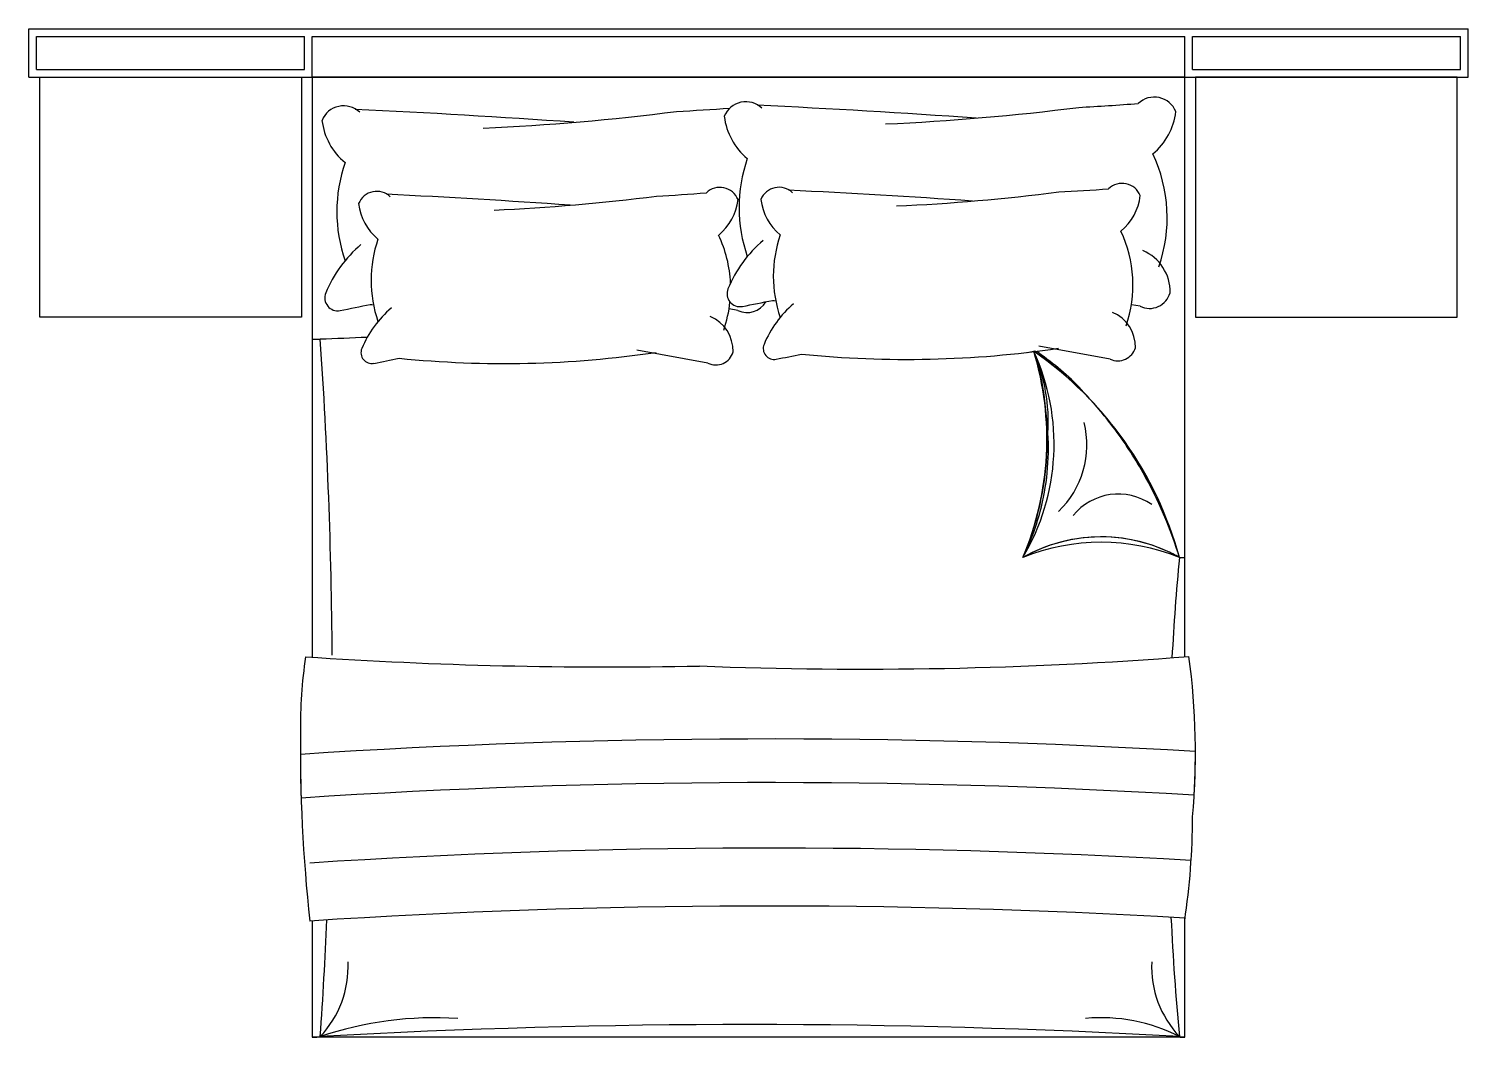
# Model space of a CAD drawing. Header units: inches. Extents: x 9589 to 12889, y 28529 to 30840.
import ezdxf

# ---------------------------------------------------------------- set-up
doc = ezdxf.new("R2010")
doc.units = ezdxf.units.IN
doc.header["$MEASUREMENT"] = 0
doc.layers.add('freecads.com', color=7, linetype='Continuous')

msp = doc.modelspace()

# ---------------------------------------------------------------- linework, layer by layer
at = {"layer": 'freecads.com'}
for p, q in [((9588.8, 30840.5), (12888.8, 30840.5)), ((9588.8, 30729.5), (9588.8, 30840.5)), ((9588.8, 30840.5), (12888.8, 30840.5)), ((9588.8, 30729.5), (9588.8, 30840.5)), ((9606.8, 30822.5), (10220.8, 30822.5)), ((9606.8, 30747.5), (9606.8, 30822.5)), ((9606.8, 30822.5), (10220.8, 30822.5)), ((9606.8, 30747.5), (9606.8, 30822.5)), ((10220.8, 30747.5), (10220.8, 30822.5)), ((10220.8, 30747.5), (10220.8, 30822.5)), ((10238.8, 30822.5), (12238.8, 30822.5)), ((10238.8, 30729.5), (10238.8, 30822.5)), ((10238.8, 30822.5), (12238.8, 30822.5)), ((10238.8, 30729.5), (10238.8, 30822.5)), ((12238.8, 30729.5), (12238.8, 30822.5)), ((12238.8, 30729.5), (12238.8, 30822.5)), ((12256.8, 30822.5), (12870.8, 30822.5)), ((12256.8, 30747.5), (12256.8, 30822.5)), ((12256.8, 30822.5), (12870.8, 30822.5)), ((12256.8, 30747.5), (12256.8, 30822.5)), ((12870.8, 30747.5), (12870.8, 30822.5)), ((12870.8, 30747.5), (12870.8, 30822.5)), ((12888.8, 30729.5), (12888.8, 30840.5)), ((12888.8, 30729.5), (12888.8, 30840.5)), ((9588.8, 30729.5), (12888.8, 30729.5)), ((9588.8, 30729.5), (12888.8, 30729.5)), ((9606.8, 30747.5), (10220.8, 30747.5)), ((9606.8, 30747.5), (10220.8, 30747.5)), ((9613.8, 30729.5), (10213.8, 30729.5)), ((9613.8, 30179.5), (9613.8, 30729.5)), ((9613.8, 30729.5), (10213.8, 30729.5)), ((9613.8, 30179.5), (9613.8, 30729.5)), ((10213.8, 30729.5), (10213.8, 30179.5)), ((10213.8, 30729.5), (10213.8, 30179.5)), ((12238.8, 30729.5), (10238.8, 30729.5)), ((10238.8, 30729.5), (10238.8, 30129.1)), ((12238.8, 30729.5), (10238.8, 30729.5)), ((10238.8, 30729.5), (10238.8, 30129.1)), ((12238.8, 29628.9), (12238.8, 30729.5)), ((12238.8, 29628.9), (12238.8, 30729.5)), ((12238.8, 29402.6), (12238.8, 30729.5)), ((12238.8, 29402.6), (12238.8, 30729.5)), ((12256.8, 30747.5), (12870.8, 30747.5)), ((12256.8, 30747.5), (12870.8, 30747.5)), ((12863.8, 30729.5), (12263.8, 30729.5)), ((12263.8, 30729.5), (12263.8, 30179.5)), ((12863.8, 30729.5), (12263.8, 30729.5)), ((12263.8, 30729.5), (12263.8, 30179.5)), ((12563.8, 30729.5), (12558.6, 30729.5)), ((12563.8, 30729.5), (12558.6, 30729.5)), ((12863.8, 30179.5), (12863.8, 30729.5)), ((12863.8, 30179.5), (12863.8, 30729.5)), ((11214.5, 30195.1), (11194.2, 30198.8)), ((11214.5, 30195.1), (11194.2, 30198.8)), ((12136.7, 30204.5), (12116.5, 30208.2)), ((12136.7, 30204.5), (12116.5, 30208.2)), ((10213.8, 30179.5), (9613.8, 30179.5)), ((10213.8, 30179.5), (9613.8, 30179.5)), ((12263.8, 30179.5), (12863.8, 30179.5)), ((12263.8, 30179.5), (12863.8, 30179.5)), ((10238.8, 30129.1), (10257.1, 30128.9)), ((10238.8, 30129.1), (10238.8, 29400.3)), ((10238.8, 30129.1), (10257.1, 30128.9)), ((10238.8, 30129.1), (10238.8, 29400.3)), ((11145.9, 30074.1), (10982.6, 30103.8)), ((11145.9, 30074.1), (10982.6, 30103.8)), ((12068.1, 30083.5), (11904.8, 30113.1)), ((12068.1, 30083.5), (11904.8, 30113.1)), ((12226.7, 29628.9), (12238.8, 29628.9)), ((12226.7, 29628.9), (12238.8, 29628.9)), ((10238.8, 28796.1), (10238.8, 28529.5)), ((10238.8, 28796.1), (10238.8, 28529.5)), ((12238.8, 28529.5), (12238.8, 28802.3)), ((12238.8, 28529.5), (12238.8, 28802.3)), ((12238.8, 28529.5), (10238.8, 28529.5)), ((12238.8, 28529.5), (10238.8, 28529.5)), ((10238.8, 28529.5), (10248.8, 28529.5)), ((10238.8, 28529.5), (10248.8, 28529.5)), ((12228.8, 28529.5), (12238.8, 28529.5)), ((12228.8, 28529.5), (12238.8, 28529.5))]:
    msp.add_line(p, q, dxfattribs=at)
for centre, radius, start, end in [((10310.5, 30610.5), 53.4, 46.3181, 157.857), ((10310.5, 30610.5), 53.4, 46.3181, 157.857), ((10791.1, 36070.6), 5426.9, 272.987, 274.2807), ((10791.1, 36070.6), 5426.9, 272.987, 274.2807), ((11232.8, 30619.9), 53.4, 46.3181, 157.857), ((11232.8, 30619.9), 53.4, 46.3181, 157.857), ((10192.2, 8325.6), 22365.1, 85.97852, 87.26603), ((10192.2, 8325.6), 22365.1, 85.97852, 87.26603), ((11314, 36008), 5390.9, 272.5401, 277.2683), ((11314, 36008), 5390.9, 272.5401, 277.2683), ((11713.3, 36080), 5426.9, 272.987, 274.4282), ((11713.3, 36080), 5426.9, 272.987, 274.4282), ((12169.2, 30630.6), 53.4, 22.143, 133.6819), ((12169.2, 30630.6), 53.4, 22.143, 133.6819), ((10409, 30648.5), 149.1, 186.8583, 230.3272), ((10409, 30648.5), 149.1, 186.8583, 230.3272), ((9270, 8316.2), 22365.1, 85.97852, 87.26603), ((9270, 8316.2), 22365.1, 85.97852, 87.26603), ((10391.8, 35998.6), 5390.9, 272.5401, 277.2683), ((10391.8, 35998.6), 5390.9, 272.5401, 277.2683), ((11331.3, 30657.8), 149.1, 186.8583, 230.3272), ((11331.3, 30657.8), 149.1, 186.8583, 230.3272), ((12070.7, 30668.5), 149.1, 309.6728, 353.1417), ((12070.7, 30668.5), 149.1, 309.6728, 353.1417), ((10638.4, 30421.4), 343.4, 160.8966, 199.1034), ((10638.4, 30421.4), 343.4, 160.8966, 199.1034), ((11560.6, 30430.7), 343.4, 160.8966, 199.1034), ((11560.6, 30430.7), 343.4, 160.8966, 199.1034), ((11855.2, 30407.5), 343.4, 340.8966, 25.2246), ((11855.2, 30407.5), 343.4, 340.8966, 25.2246), ((10386.6, 30423.1), 44.9, 46.3181, 157.857), ((10386.6, 30423.1), 44.9, 46.3181, 157.857), ((9512.5, 11695.8), 18786.7, 85.97852, 87.26603), ((9512.5, 11695.8), 18786.7, 85.97852, 87.26603), ((10790.2, 35009.5), 4558.6, 272.987, 274.4282), ((10790.2, 35009.5), 4558.6, 272.987, 274.4282), ((11173.2, 30432.1), 44.9, 22.143, 133.6819), ((11173.2, 30432.1), 44.9, 22.143, 133.6819), ((11308.8, 30432.4), 44.9, 46.3181, 157.857), ((11308.8, 30432.4), 44.9, 46.3181, 157.857), ((10434.7, 11705.2), 18786.7, 85.97852, 87.26603), ((10434.7, 11705.2), 18786.7, 85.97852, 87.26603), ((11377.1, 34958.4), 4528.3, 272.5401, 277.2683), ((11377.1, 34958.4), 4528.3, 272.5401, 277.2683), ((11712.4, 35018.9), 4558.6, 272.987, 274.4282), ((11712.4, 35018.9), 4558.6, 272.987, 274.4282), ((12095.4, 30441.4), 44.9, 22.143, 133.6819), ((12095.4, 30441.4), 44.9, 22.143, 133.6819), ((10469.3, 30454.9), 125.2, 186.8583, 230.3272), ((10469.3, 30454.9), 125.2, 186.8583, 230.3272), ((10454.9, 34949), 4528.3, 272.5401, 277.2683), ((10454.9, 34949), 4528.3, 272.5401, 277.2683), ((11090.5, 30463.9), 125.2, 309.6728, 353.1417), ((11090.5, 30463.9), 125.2, 309.6728, 353.1417), ((11391.6, 30464.3), 125.2, 186.8583, 230.3272), ((11391.6, 30464.3), 125.2, 186.8583, 230.3272), ((12012.7, 30473.3), 125.2, 309.6728, 353.1417), ((12012.7, 30473.3), 125.2, 309.6728, 353.1417), ((10909.4, 30244.6), 288.5, 2.5839, 25.2246), ((10909.4, 30244.6), 288.5, 2.5839, 25.2246), ((11584.2, 30273.5), 288.5, 160.8966, 199.1034), ((11584.2, 30273.5), 288.5, 160.8966, 199.1034), ((11831.7, 30254), 288.5, 340.8966, 25.2246), ((11831.7, 30254), 288.5, 340.8966, 25.2246), ((10536.2, 30125.5), 288.3, 130.1227, 157.6731), ((10536.2, 30125.5), 288.3, 130.1227, 157.6731), ((10662, 30264.2), 288.5, 160.8966, 199.1034), ((10662, 30264.2), 288.5, 160.8966, 199.1034), ((11458.4, 30134.9), 288.3, 130.1227, 157.6731), ((11458.4, 30134.9), 288.3, 130.1227, 157.6731), ((12103, 30238), 102.3, 358.6488, 66.9193), ((12103, 30238), 102.3, 358.6488, 66.9193), ((10296.9, 30223.8), 29.5, 157.6731, 281.1327), ((10296.9, 30223.8), 29.5, 157.6731, 281.1327), ((11219.1, 30233.2), 29.5, 157.6731, 281.1327), ((11219.1, 30233.2), 29.5, 157.6731, 281.1327), ((12158, 30248.7), 49.1, 244.3191, 344.4247), ((12158, 30248.7), 49.1, 244.3191, 344.4247), ((8919.8, 37221.7), 7161.6, 281.13265, 281.6952), ((8919.8, 37221.7), 7161.6, 281.13265, 281.6952), ((10576.2, 30015.6), 242.2, 130.1227, 157.6731), ((10576.2, 30015.6), 242.2, 130.1227, 157.6731), ((10658.1, 33048.1), 2853.8, 264.2371, 264.3888), ((10658.1, 33048.1), 2853.8, 264.2371, 264.3888), ((10909.4, 30244.6), 288.5, 340.8966, 353.9779), ((10909.4, 30244.6), 288.5, 340.8966, 353.9779), ((11235.8, 30239.4), 49.1, 244.3191, 330.074), ((11235.8, 30239.4), 49.1, 244.3191, 330.074), ((9842, 37231), 7161.6, 281.13265, 281.6952), ((9842, 37231), 7161.6, 281.13265, 281.6952), ((11498.4, 30025), 242.2, 130.1227, 157.6731), ((11498.4, 30025), 242.2, 130.1227, 157.6731), ((11580.3, 33057.5), 2853.8, 264.2371, 264.3888), ((11580.3, 33057.5), 2853.8, 264.2371, 264.3888), ((11117.6, 30102.2), 85.9, 358.6488, 66.9193), ((11117.6, 30102.2), 85.9, 358.6488, 66.9193), ((12039.8, 30111.6), 85.9, 358.6488, 66.9193), ((12039.8, 30111.6), 85.9, 358.6488, 66.9193), ((11145.7, 9395.8), 20752.1, 92.15741, 92.45433), ((11145.7, 9395.8), 20752.1, 92.15741, 92.45433), ((-1339.5, 29329.9), 11624.1, 0.36853, 3.94155), ((-1339.5, 29329.9), 11624.1, 0.36853, 3.94155), ((10375.1, 30098.2), 24.8, 157.6731, 281.1327), ((10375.1, 30098.2), 24.8, 157.6731, 281.1327), ((10678.5, 32470.6), 2397.2, 264.2371, 278.3698), ((10678.5, 32470.6), 2397.2, 264.2371, 278.3698), ((11163.8, 30111.3), 41.2, 244.3191, 344.4247), ((11163.8, 30111.3), 41.2, 244.3191, 344.4247), ((11297.4, 30107.6), 24.8, 157.6731, 281.1327), ((11297.4, 30107.6), 24.8, 157.6731, 281.1327), ((11600.8, 32480), 2397.2, 264.2371, 278.3698), ((11600.8, 32480), 2397.2, 264.2371, 278.3698), ((11230.8, 29899.4), 692.1, 337.0004, 16.974), ((11431.5, 29888.8), 507.9, 329.2272, 24.7471), ((11230.8, 29899.4), 692.1, 337.0004, 16.974), ((11431.5, 29888.8), 507.9, 329.2272, 24.7471), ((11854.1, 30280.9), 183.6, 277.3302, 282.1507), ((11854.1, 30280.9), 183.6, 277.3302, 282.1507), ((11410.7, 29406.4), 845.8, 15.2524, 55.2514), ((11438.1, 29437.6), 804.6, 25.9619, 55.5913), ((11410.7, 29406.4), 845.8, 15.2524, 55.2514), ((11438.1, 29437.6), 804.6, 25.9619, 55.5913), ((11512.1, 29938.8), 414, 356.5136, 23.1343), ((11892.3, 30079.1), 22.3, 38.897, 88.7883), ((11512.1, 29938.8), 414, 356.5136, 23.1343), ((11892.3, 30079.1), 22.3, 38.897, 88.7883), ((12086, 30120.7), 41.2, 244.3191, 344.4247), ((12086, 30120.7), 41.2, 244.3191, 344.4247), ((9218.4, 35976.4), 6015.8, 281.13265, 281.6952), ((9218.4, 35976.4), 6015.8, 281.13265, 281.6952), ((10140.6, 35985.8), 6015.8, 281.13265, 281.6952), ((10140.6, 35985.8), 6015.8, 281.13265, 281.6952), ((11235.1, 29900.8), 688.8, 336.7486, 14.3279), ((11235.1, 29900.8), 688.8, 336.7486, 14.3279), ((11600.5, 29642.3), 546.6, 41.8583, 55.5593), ((11600.5, 29642.3), 546.6, 41.8583, 55.5593), ((11314, 29352.7), 953.6, 37.1179, 43.3301), ((11314, 29352.7), 953.6, 37.1179, 43.3301), ((11804.5, 29886.6), 210.1, 313.6204, 14.1769), ((11804.5, 29886.6), 210.1, 313.6204, 14.1769), ((11362.6, 29878.9), 563.8, 345.1099, 3.5248), ((11362.6, 29878.9), 563.8, 345.1099, 3.5248), ((11314, 29352.7), 953.6, 29.5417, 37.1179), ((11314, 29352.7), 953.6, 29.5417, 37.1179), ((11314, 29352.7), 953.6, 16.8395, 29.5417), ((11314, 29352.7), 953.6, 16.8395, 29.5417), ((12086.7, 29640.3), 133.9, 55.1896, 140.7814), ((12086.7, 29640.3), 133.9, 55.1896, 140.7814), ((11314, 29352.7), 953.6, 16.8394, 27.2842), ((11314, 29352.7), 953.6, 16.8394, 27.2842), ((11362.6, 29878.9), 563.8, 333.6783, 345.1099), ((11362.6, 29878.9), 563.8, 333.6783, 345.1099), ((12047.3, 29311.2), 364.9, 60.551, 119.449), ((12047.3, 29311.2), 364.9, 60.551, 119.449), ((12047.3, 29311.2), 364.9, 86.1006, 119.449), ((12047.3, 29311.2), 364.9, 86.1006, 119.449), ((12047.3, 29311.2), 364.9, 65.9138, 86.1006), ((12047.3, 29311.2), 364.9, 65.9138, 86.1006), ((12047.3, 29183), 480.7, 68.0862, 111.9138), ((12047.3, 29183), 480.7, 68.0862, 111.9138), ((12047.3, 29311.1), 365, 60.5524, 65.9138), ((12047.3, 29311.1), 365, 60.5524, 65.9138), ((18052.3, 29079.9), 5851.4, 174.61609, 176.87338), ((18052.3, 29079.9), 5851.4, 174.61609, 176.87338), ((11283.1, 29241.9), 1071.6, 171.4438, 180.7711), ((11283.1, 29241.9), 1071.6, 171.4438, 180.7711), ((10916.8, 39704.3), 10326.3, 266.14983, 271.16459), ((10916.8, 39704.3), 10326.3, 266.14983, 271.16459), ((11500.2, 39027.2), 9654.2, 267.78285, 274.44647), ((11500.2, 39027.2), 9654.2, 267.78285, 274.44647), ((10639.7, 29182.7), 1623.8, 354.7616, 7.763), ((10639.7, 29182.7), 1623.8, 354.7616, 7.763), ((13806.8, 29191.2), 3595.4, 179.3225, 186.3156), ((13806.8, 29191.2), 3595.4, 179.3225, 186.3156), ((11289.4, 12731.6), 16481.3, 86.61174, 93.75029), ((11289.4, 12731.6), 16481.3, 86.61174, 93.75029), ((13806.8, 29191.2), 3595.4, 180.2162, 181.8116), ((13806.8, 29191.2), 3595.4, 180.2162, 181.8116), ((10639.7, 29182.7), 1623.8, 356.5209, 0.0515), ((10639.7, 29182.7), 1623.8, 356.5209, 0.0515), ((11289.4, 12731.6), 16381.3, 86.60152, 93.76701), ((11289.4, 12731.6), 16381.3, 86.60152, 93.76701), ((10665.3, 29034.4), 1591.4, 351.3964, 0), ((10665.3, 29034.4), 1591.4, 351.3964, 0), ((11289.4, 12681.6), 16281.3, 86.60508, 93.71956), ((11289.4, 12681.6), 16281.3, 86.60508, 93.71956), ((11289.4, 12548.7), 16281.3, 86.65711, 93.71956), ((11289.4, 12548.7), 16281.3, 86.65711, 93.71956), ((-1339.5, 29329.9), 11624.1, 356.05845, 357.3783), ((-1339.5, 29329.9), 11624.1, 356.05845, 357.3783), ((18052.3, 29079.9), 5851.4, 182.70164, 185.38391), ((18052.3, 29079.9), 5851.4, 182.70164, 185.38391), ((10086.6, 28691.6), 234.3, 316.6816, 2.5314), ((10086.6, 28691.6), 234.3, 316.6816, 2.5314), ((12397.2, 28691.6), 234.3, 177.4686, 223.3184), ((12397.2, 28691.6), 234.3, 177.4686, 223.3184), ((10519.9, 27752.7), 821.4, 86.3552, 108.6645), ((10519.9, 27752.7), 821.4, 86.3552, 108.6645), ((11241.9, 11005.9), 17552.6, 86.78361, 93.21639), ((11241.9, 11005.9), 17552.6, 86.78361, 93.21639), ((12047.4, 28179.8), 394.3, 62.9419, 95.1969), ((12047.4, 28179.8), 394.3, 62.9419, 95.1969)]:
    msp.add_arc(centre, radius, start, end, dxfattribs=at)

doc.saveas('drawing.dxf')
